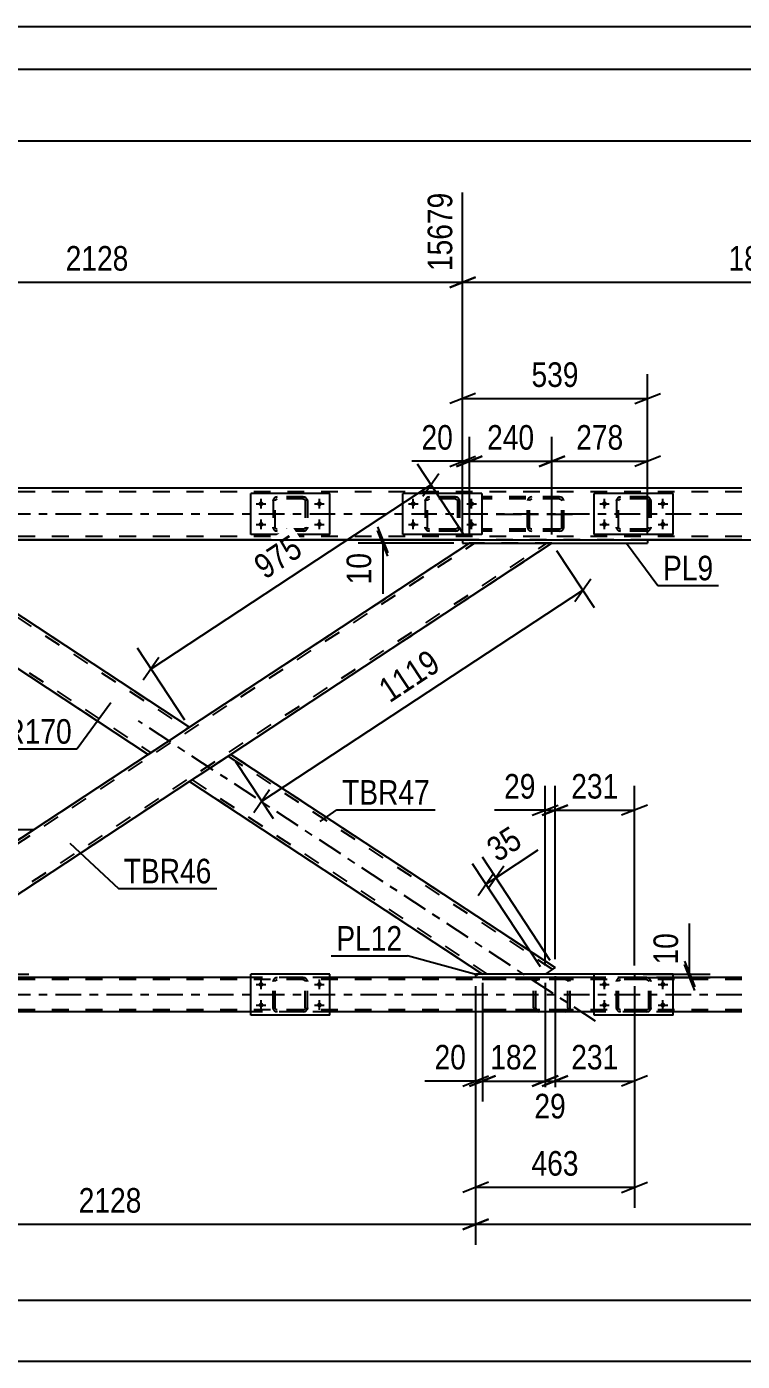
# Model space of a CAD drawing. Header units: millimetres. Extents: x -851 to 338, y -786 to 55.
# Drawn here: x -234.2 to -150.8, y -100.6 to 54.9 of the extents above; entities that cross this region are included whole.
import ezdxf

# ---------------------------------------------------------------- set-up
doc = ezdxf.new("R2010")
doc.units = ezdxf.units.MM
doc.linetypes.add('DXK_LINE_DOT2', pattern=[3.9198, 1.9599, -1.9599])
doc.linetypes.add('DXK_LINE_DOT3', pattern=[5.9187, 2.979, -0.9799, 0.9799, -0.9799])
doc.styles.add('Arial Narrow', font='ARIALN.TTF', dxfattribs={"height": 0.2})

# ---------------------------------------------------------------- blocks, each defined once
blk = doc.blocks.new('Unknown-232933133-1133')
at = {"color": 5, "linetype": 'Continuous'}
for p, q in [((338.08, 54.89), (-850.92, 54.89)), ((333.08, 49.89), (-845.92, 49.89))]:
    blk.add_line(p, q, dxfattribs=at)
blk = doc.blocks.new('Part-232933133-4787 - 4785')
at = {"color": 7, "linetype": 'DXK_LINE_DOT2'}
for p, q in [((-172.11, 0.11), (-181.12, 0.11)), ((-175.35, 0.11), (-175.54, 0.07)), ((-171.91, 0.07), (-172.11, 0.11)), ((-172.11, -0.13), (-181.12, -0.13)), ((-175.82, -0.19), (-175.86, -0.37)), ((-175.86, -3.41), (-175.86, -0.37)), ((-175.6, -0.37), (-175.58, -0.28)), ((-175.6, -3.41), (-175.6, -0.37)), ((-175.58, -0.28), (-175.53, -0.2)), ((-175.53, -0.2), (-175.44, -0.15)), ((-175.44, -0.15), (-175.35, -0.13)), ((-172.11, -0.13), (-172.01, -0.15)), ((-172.01, -0.15), (-171.93, -0.2)), ((-171.93, -0.2), (-171.87, -0.28)), ((-171.87, -0.28), (-171.85, -0.37)), ((-171.85, -3.41), (-171.85, -0.37)), ((-171.6, -0.37), (-171.64, -0.19)), ((-171.6, -3.41), (-171.6, -0.37)), ((-172.11, -3.65), (-181.12, -3.65)), ((-172.11, -3.89), (-181.12, -3.89)), ((-175.86, -3.41), (-175.82, -3.6)), ((-175.58, -3.51), (-175.6, -3.41)), ((-175.53, -3.58), (-175.58, -3.51)), ((-175.54, -3.86), (-175.35, -3.89)), ((-175.44, -3.64), (-175.53, -3.58)), ((-175.35, -3.65), (-175.44, -3.64)), ((-172.01, -3.64), (-172.11, -3.65)), ((-172.11, -3.89), (-171.91, -3.86)), ((-171.93, -3.58), (-172.01, -3.64)), ((-171.87, -3.51), (-171.93, -3.58)), ((-171.85, -3.41), (-171.87, -3.51)), ((-171.64, -3.6), (-171.6, -3.41))]:
    blk.add_line(p, q, dxfattribs=at)
at = {"color": 7, "linetype": 'DXK_LINE_DOT3'}
blk.add_line((-179.51, -1.89), (-170.31, -1.89), dxfattribs=at)
at = {"color": 7, "linetype": 'DXK_LINE_DOT2'}
for centre, start, end in [((-175.36, -0.4), 110.7583, 155.68), ((-172.09, -0.4), 24.32, 69.2417), ((-175.36, -3.39), 204.32, 249.2417), ((-172.09, -3.39), 290.7583, 335.68)]:
    blk.add_arc(centre, 0.496, start, end, dxfattribs=at)
blk = doc.blocks.new('Part-232933133-4807 - 4785')
at = {"color": 7, "linetype": 'DXK_LINE_DOT2'}
for p, q in [((-182.61, -5.29), (-258.92, -55.49)), ((-258.34, -55.49), (-182.03, -5.29)), ((-258.34, -55.49), (-182.03, -5.29)), ((-249.9, -55.49), (-173.58, -5.29)), ((-249.9, -55.49), (-173.58, -5.29)), ((-173, -5.29), (-249.32, -55.49)), ((-173, -5.29), (-182.61, -5.29)), ((-173, -5.29), (-173, -5.29)), ((-215.2, -26.73), (-220.01, -29.89)), ((-210.4, -29.89), (-215.2, -33.05)), ((-257.77, -54.73), (-258.92, -55.49)), ((-258.92, -55.49), (-258.92, -55.49)), ((-258.92, -55.49), (-249.32, -55.49))]:
    blk.add_line(p, q, dxfattribs=at)
at = {"color": 2, "linetype": 'Continuous'}
for p, q in [((-182.61, -5.29), (-215.2, -26.73)), ((-173, -5.29), (-210.4, -29.89)), ((-220.01, -29.89), (-257.77, -54.73)), ((-215.2, -33.05), (-249.32, -55.49))]:
    blk.add_line(p, q, dxfattribs=at)
blk = doc.blocks.new('Part-232933133-4791 - 4785')
at = {"color": 7, "linetype": 'DXK_LINE_DOT2'}
for p, q in [((-171.38, -55.89), (-181.12, -55.89)), ((-174.62, -55.89), (-174.81, -55.93)), ((-171.19, -55.93), (-171.38, -55.89)), ((-171.38, -56.13), (-181.12, -56.13)), ((-175.09, -56.2), (-175.13, -56.37)), ((-175.13, -59.41), (-175.13, -56.37)), ((-175.09, -56.19), (-175.09, -56.2)), ((-174.87, -56.37), (-174.85, -56.28)), ((-174.87, -59.41), (-174.87, -56.37)), ((-174.85, -56.28), (-174.8, -56.2)), ((-174.8, -56.2), (-174.71, -56.15)), ((-174.71, -56.15), (-174.62, -56.13)), ((-171.38, -56.13), (-171.28, -56.15)), ((-171.28, -56.15), (-171.2, -56.2)), ((-171.2, -56.2), (-171.15, -56.28)), ((-171.15, -56.28), (-171.13, -56.37)), ((-171.13, -59.41), (-171.13, -56.37)), ((-170.91, -56.2), (-170.91, -56.19)), ((-170.87, -56.37), (-170.91, -56.2)), ((-170.87, -59.41), (-170.87, -56.37)), ((-171.38, -59.65), (-181.12, -59.65)), ((-171.38, -59.89), (-181.12, -59.89)), ((-175.13, -59.41), (-175.11, -59.51)), ((-175.11, -59.51), (-175.09, -59.6)), ((-174.85, -59.51), (-174.87, -59.41)), ((-174.8, -59.58), (-174.85, -59.51)), ((-174.81, -59.86), (-174.62, -59.89)), ((-174.71, -59.64), (-174.8, -59.58)), ((-174.62, -59.65), (-174.71, -59.64)), ((-171.28, -59.64), (-171.38, -59.65)), ((-171.38, -59.89), (-171.19, -59.86)), ((-171.2, -59.58), (-171.28, -59.64)), ((-171.15, -59.51), (-171.2, -59.58)), ((-171.13, -59.41), (-171.15, -59.51)), ((-170.91, -59.6), (-170.89, -59.51)), ((-170.89, -59.51), (-170.87, -59.41))]:
    blk.add_line(p, q, dxfattribs=at)
for centre, start, end in [((-174.64, -56.39), 110.7583, 155.68), ((-171.36, -56.39), 24.32, 69.2417), ((-174.64, -59.39), 204.32, 249.2417), ((-171.36, -59.39), 290.7583, 335.68)]:
    blk.add_arc(centre, 0.496, start, end, dxfattribs=at)
blk = doc.blocks.new('Part-232933133-4822 - 4785')
at = {"color": 7, "linetype": 'DXK_LINE_DOT3'}
blk.add_line((-167.93, -60.99), (-221.16, -25.98), dxfattribs=at)
at = {"color": 2, "linetype": 'Continuous'}
for p, q in [((-210.98, -30.28), (-215.2, -33.05)), ((-210.4, -29.89), (-210.98, -30.28)), ((-210.4, -29.89), (-172.64, -54.73)), ((-210.4, -29.89), (-210.4, -29.89)), ((-215.2, -33.05), (-215.2, -33.05)), ((-215.2, -33.05), (-181.09, -55.49)), ((-172.64, -54.73), (-173.79, -55.49))]:
    blk.add_line(p, q, dxfattribs=at)
at = {"color": 7, "linetype": 'DXK_LINE_DOT2'}
for p, q in [((-210.69, -30.09), (-210.69, -30.09)), ((-210.69, -30.09), (-172.93, -54.93)), ((-210.69, -30.09), (-172.93, -54.93)), ((-210.4, -29.89), (-172.64, -54.73)), ((-215.2, -33.05), (-181.09, -55.49)), ((-215.2, -33.05), (-215.2, -33.05)), ((-214.91, -32.86), (-214.89, -32.85)), ((-214.91, -32.86), (-214.91, -32.86)), ((-214.91, -32.86), (-180.51, -55.49)), ((-214.91, -32.86), (-180.51, -55.49)), ((-214.62, -32.67), (-214.62, -32.67)), ((-214.62, -32.67), (-214.62, -32.67)), ((-173.79, -55.49), (-181.09, -55.49))]:
    blk.add_line(p, q, dxfattribs=at)
blk = doc.blocks.new('Part-232933133-4960 - 4785')
at = {"color": 7, "linetype": 'DXK_LINE_DOT2'}
for p, q in [((-150.88, 0.71), (-810.56, 0.71)), ((-150.88, -4.49), (-810.56, -4.49)), ((-161.86, -4.89), (-183.41, -4.89))]:
    blk.add_line(p, q, dxfattribs=at)
at = {"color": 2, "linetype": 'Continuous'}
for p, q in [((-150.88, 1.11), (-285.31, 1.11)), ((-183.41, -4.89), (-247, -4.89)), ((-150.88, -4.89), (-161.86, -4.89))]:
    blk.add_line(p, q, dxfattribs=at)
at = {"color": 7, "linetype": 'DXK_LINE_DOT3'}
blk.add_line((-150.88, -1.89), (-810.56, -1.89), dxfattribs=at)
blk = doc.blocks.new('Part-232933133-59245 - 4785')
at = {"color": 7, "linetype": 'DXK_LINE_DOT2'}
for p, q in [((-165.18, 0.07), (-165, 0.11)), ((-165, 0.11), (-165.18, 0.07)), ((-161.96, 0.11), (-165, 0.11)), ((-161.96, 0.11), (-161.78, 0.07)), ((-161.78, 0.07), (-161.96, 0.11)), ((-165.48, -0.37), (-165.44, -0.19)), ((-165.44, -0.19), (-165.48, -0.37)), ((-165.48, -0.37), (-165.48, -3.41)), ((-165.24, -0.37), (-165.22, -0.28)), ((-165.24, -3.41), (-165.24, -0.37)), ((-165.22, -0.28), (-165.17, -0.2)), ((-165.17, -0.2), (-165.09, -0.15)), ((-165.09, -0.15), (-165, -0.13)), ((-161.96, -0.13), (-165, -0.13)), ((-161.96, -0.13), (-161.87, -0.15)), ((-161.87, -0.15), (-161.79, -0.2)), ((-161.79, -0.2), (-161.74, -0.28)), ((-161.74, -0.28), (-161.72, -0.37)), ((-161.72, -0.37), (-161.72, -3.41)), ((-161.52, -0.19), (-161.48, -0.37)), ((-161.48, -0.37), (-161.52, -0.19)), ((-161.48, -0.37), (-161.48, -3.41)), ((-165.44, -3.6), (-165.48, -3.41)), ((-165.48, -3.41), (-165.44, -3.6)), ((-165.22, -3.51), (-165.24, -3.41)), ((-165.17, -3.58), (-165.22, -3.51)), ((-165, -3.89), (-165.18, -3.86)), ((-165.18, -3.86), (-165, -3.89)), ((-165.09, -3.64), (-165.17, -3.58)), ((-165, -3.65), (-165.09, -3.64)), ((-161.96, -3.65), (-165, -3.65)), ((-161.96, -3.89), (-165, -3.89)), ((-161.87, -3.64), (-161.96, -3.65)), ((-161.78, -3.86), (-161.96, -3.89)), ((-161.96, -3.89), (-161.78, -3.86)), ((-161.79, -3.58), (-161.87, -3.64)), ((-161.74, -3.51), (-161.79, -3.58)), ((-161.72, -3.41), (-161.74, -3.51)), ((-161.48, -3.41), (-161.52, -3.6)), ((-161.52, -3.6), (-161.48, -3.41))]:
    blk.add_line(p, q, dxfattribs=at)
at = {"color": 7, "linetype": 'DXK_LINE_DOT3'}
blk.add_line((-163.48, -1.89), (-163.48, -1.89), dxfattribs=at)
at = {"color": 7, "linetype": 'DXK_LINE_DOT2'}
for centre, start, end in [((-165, -0.37), 112.5, 157.5), ((-165, -0.37), 112.5, 157.5), ((-161.96, -0.37), 22.5, 67.5), ((-161.96, -0.37), 22.5, 67.5), ((-165, -3.41), 202.5, 247.5), ((-165, -3.41), 202.5, 247.5), ((-161.96, -3.41), 292.5, 337.5), ((-161.96, -3.41), 292.5, 337.5)]:
    blk.add_arc(centre, 0.48, start, end, dxfattribs=at)
blk = doc.blocks.new('Part-232933133-5017 - 4785')
at = {"color": 2, "linetype": 'Continuous'}
for p, q in [((-257.41, -5.29), (-220.01, -29.89)), ((-247.8, -5.29), (-215.2, -26.73)), ((-220.01, -29.89), (-215.79, -27.12)), ((-215.79, -27.12), (-215.2, -26.73)), ((-215.2, -26.73), (-215.2, -26.73)), ((-220.01, -29.89), (-220.01, -29.89))]:
    blk.add_line(p, q, dxfattribs=at)
at = {"color": 7, "linetype": 'DXK_LINE_DOT2'}
for p, q in [((-220.01, -29.89), (-257.41, -5.29)), ((-257.41, -5.29), (-257.41, -5.29)), ((-247.8, -5.29), (-257.41, -5.29)), ((-256.82, -5.29), (-219.72, -29.7)), ((-256.82, -5.29), (-219.72, -29.7)), ((-248.38, -5.29), (-215.49, -26.93)), ((-248.38, -5.29), (-215.49, -26.93)), ((-247.8, -5.29), (-215.2, -26.73)), ((-215.25, -26.76), (-215.79, -27.12)), ((-215.49, -26.93), (-215.49, -26.93)), ((-219.42, -29.51), (-219.42, -29.51)), ((-219.42, -29.51), (-219.42, -29.51)), ((-220.01, -29.89), (-220.01, -29.89)), ((-219.72, -29.7), (-219.69, -29.69)), ((-219.72, -29.7), (-219.72, -29.7))]:
    blk.add_line(p, q, dxfattribs=at)
blk = doc.blocks.new('Part-232933133-5029 - 4785')
at = {"color": 2, "linetype": 'Continuous'}
for p, q in [((-183.41, -4.89), (-183.41, -5.29)), ((-183.41, -4.89), (-161.86, -4.89)), ((-183.41, -5.29), (-161.86, -5.29)), ((-161.86, -4.89), (-161.86, -5.29))]:
    blk.add_line(p, q, dxfattribs=at)
blk = doc.blocks.new('Part-232933133-59247 - 4785')
at = {"color": 7, "linetype": 'DXK_LINE_DOT2'}
for p, q in [((-205.18, -55.93), (-205, -55.89)), ((-205, -55.89), (-205.18, -55.93)), ((-201.96, -55.89), (-205, -55.89)), ((-201.96, -55.89), (-201.78, -55.93)), ((-201.78, -55.93), (-201.96, -55.89)), ((-205.48, -56.37), (-205.44, -56.19)), ((-205.44, -56.19), (-205.48, -56.37)), ((-205.48, -59.41), (-205.48, -56.37)), ((-205.24, -56.37), (-205.22, -56.28)), ((-205.24, -59.41), (-205.24, -56.37)), ((-205.22, -56.28), (-205.17, -56.2)), ((-205.17, -56.2), (-205.09, -56.15)), ((-205.09, -56.15), (-205, -56.13)), ((-201.96, -56.13), (-205, -56.13)), ((-201.96, -56.13), (-201.87, -56.15)), ((-201.87, -56.15), (-201.79, -56.2)), ((-201.79, -56.2), (-201.74, -56.28)), ((-201.74, -56.28), (-201.72, -56.37)), ((-201.72, -59.41), (-201.72, -56.37)), ((-201.52, -56.19), (-201.48, -56.37)), ((-201.48, -56.37), (-201.52, -56.19)), ((-201.48, -59.41), (-201.48, -56.37)), ((-205.44, -59.6), (-205.48, -59.41)), ((-205.48, -59.41), (-205.44, -59.6)), ((-205.22, -59.51), (-205.24, -59.41)), ((-205.17, -59.58), (-205.22, -59.51)), ((-205, -59.89), (-205.18, -59.86)), ((-205.18, -59.86), (-205, -59.89)), ((-205.09, -59.64), (-205.17, -59.58)), ((-205, -59.65), (-205.09, -59.64)), ((-201.96, -59.65), (-205, -59.65)), ((-201.96, -59.89), (-205, -59.89)), ((-201.87, -59.64), (-201.96, -59.65)), ((-201.78, -59.86), (-201.96, -59.89)), ((-201.96, -59.89), (-201.78, -59.86)), ((-201.79, -59.58), (-201.87, -59.64)), ((-201.74, -59.51), (-201.79, -59.58)), ((-201.72, -59.41), (-201.74, -59.51)), ((-201.48, -59.41), (-201.52, -59.6)), ((-201.52, -59.6), (-201.48, -59.41))]:
    blk.add_line(p, q, dxfattribs=at)
at = {"color": 7, "linetype": 'DXK_LINE_DOT3'}
blk.add_line((-203.48, -57.89), (-203.48, -57.89), dxfattribs=at)
at = {"color": 7, "linetype": 'DXK_LINE_DOT2'}
for centre, start, end in [((-205, -56.37), 112.5, 157.5), ((-205, -56.37), 112.5, 157.5), ((-201.96, -56.37), 22.5, 67.5), ((-201.96, -56.37), 22.5, 67.5), ((-205, -59.41), 202.5, 247.5), ((-205, -59.41), 202.5, 247.5), ((-201.96, -59.41), 292.5, 337.5), ((-201.96, -59.41), 292.5, 337.5)]:
    blk.add_arc(centre, 0.48, start, end, dxfattribs=at)
blk = doc.blocks.new('Part-232933133-59243 - 4785')
at = {"color": 7, "linetype": 'DXK_LINE_DOT2'}
for p, q in [((-165.18, -55.93), (-165, -55.89)), ((-165, -55.89), (-165.18, -55.93)), ((-161.96, -55.89), (-165, -55.89)), ((-161.96, -55.89), (-161.78, -55.93)), ((-161.78, -55.93), (-161.96, -55.89)), ((-165.48, -56.37), (-165.44, -56.19)), ((-165.44, -56.19), (-165.48, -56.37)), ((-165.48, -59.41), (-165.48, -56.37)), ((-165.24, -56.37), (-165.22, -56.28)), ((-165.24, -59.41), (-165.24, -56.37)), ((-165.22, -56.28), (-165.17, -56.2)), ((-165.17, -56.2), (-165.09, -56.15)), ((-165.09, -56.15), (-165, -56.13)), ((-161.96, -56.13), (-165, -56.13)), ((-161.96, -56.13), (-161.87, -56.15)), ((-161.87, -56.15), (-161.79, -56.2)), ((-161.79, -56.2), (-161.74, -56.28)), ((-161.74, -56.28), (-161.72, -56.37)), ((-161.72, -59.41), (-161.72, -56.37)), ((-161.52, -56.19), (-161.48, -56.37)), ((-161.48, -56.37), (-161.52, -56.19)), ((-161.48, -59.41), (-161.48, -56.37)), ((-165.44, -59.6), (-165.48, -59.41)), ((-165.48, -59.41), (-165.44, -59.6)), ((-165.22, -59.51), (-165.24, -59.41)), ((-165.17, -59.58), (-165.22, -59.51)), ((-165, -59.89), (-165.18, -59.86)), ((-165.18, -59.86), (-165, -59.89)), ((-165.09, -59.64), (-165.17, -59.58)), ((-165, -59.65), (-165.09, -59.64)), ((-161.96, -59.65), (-165, -59.65)), ((-161.96, -59.89), (-165, -59.89)), ((-161.87, -59.64), (-161.96, -59.65)), ((-161.78, -59.86), (-161.96, -59.89)), ((-161.96, -59.89), (-161.78, -59.86)), ((-161.79, -59.58), (-161.87, -59.64)), ((-161.74, -59.51), (-161.79, -59.58)), ((-161.72, -59.41), (-161.74, -59.51)), ((-161.48, -59.41), (-161.52, -59.6)), ((-161.52, -59.6), (-161.48, -59.41))]:
    blk.add_line(p, q, dxfattribs=at)
at = {"color": 7, "linetype": 'DXK_LINE_DOT3'}
blk.add_line((-163.48, -57.89), (-163.48, -57.89), dxfattribs=at)
at = {"color": 7, "linetype": 'DXK_LINE_DOT2'}
for centre, start, end in [((-165, -56.37), 112.5, 157.5), ((-165, -56.37), 112.5, 157.5), ((-161.96, -56.37), 22.5, 67.5), ((-161.96, -56.37), 22.5, 67.5), ((-165, -59.41), 202.5, 247.5), ((-165, -59.41), 202.5, 247.5), ((-161.96, -59.41), 292.5, 337.5), ((-161.96, -59.41), 292.5, 337.5)]:
    blk.add_arc(centre, 0.48, start, end, dxfattribs=at)
blk = doc.blocks.new('Part-232933133-5124 - 4785')
at = {"color": 2, "linetype": 'Continuous'}
for p, q in [((-181.89, -55.49), (-181.89, -55.89)), ((-168.08, -55.49), (-181.89, -55.49)), ((-168.08, -55.89), (-181.89, -55.89))]:
    blk.add_line(p, q, dxfattribs=at)
at = {"color": 7, "linetype": 'DXK_LINE_DOT2'}
for p, q in [((-163.38, -55.49), (-173.34, -55.49)), ((-163.38, -55.89), (-168.08, -55.89)), ((-163.38, -55.49), (-163.38, -55.89))]:
    blk.add_line(p, q, dxfattribs=at)
blk = doc.blocks.new('Part-232933133-5177 - 4785')
at = {"color": 2, "linetype": 'Continuous'}
for p, q in [((-208.08, -55.89), (-238.88, -55.89)), ((-181.89, -55.89), (-198.88, -55.89)), ((-150.88, -55.89), (-158.88, -55.89)), ((-208.08, -59.89), (-238.88, -59.89)), ((-168.08, -59.89), (-198.88, -59.89)), ((-150.88, -59.89), (-158.88, -59.89))]:
    blk.add_line(p, q, dxfattribs=at)
at = {"color": 7, "linetype": 'DXK_LINE_DOT2'}
for p, q in [((-198.88, -55.89), (-208.08, -55.89)), ((-158.88, -55.89), (-181.89, -55.89)), ((-150.88, -56.13), (-823.02, -56.13)), ((-150.88, -59.65), (-823.02, -59.65)), ((-198.88, -59.89), (-208.08, -59.89)), ((-158.88, -59.89), (-168.08, -59.89))]:
    blk.add_line(p, q, dxfattribs=at)
at = {"color": 7, "linetype": 'DXK_LINE_DOT3'}
blk.add_line((-150.88, -57.89), (-823.02, -57.89), dxfattribs=at)
blk = doc.blocks.new('Part-232933133-59244 - 4785')
at = {"color": 2, "linetype": 'Continuous'}
for p, q in [((-158.88, -55.49), (-168.08, -55.49)), ((-168.08, -60.29), (-168.08, -55.49)), ((-158.88, -60.29), (-158.88, -55.49)), ((-158.88, -60.29), (-168.08, -60.29))]:
    blk.add_line(p, q, dxfattribs=at)
blk = doc.blocks.new('Part-232933133-59246 - 4785')
at = {"color": 2, "linetype": 'Continuous'}
for p, q in [((-158.88, 0.51), (-168.08, 0.51)), ((-168.08, -4.29), (-168.08, 0.51)), ((-158.88, -4.29), (-158.88, 0.51)), ((-158.88, -4.29), (-168.08, -4.29))]:
    blk.add_line(p, q, dxfattribs=at)
blk = doc.blocks.new('Part-232933133-59248 - 4785')
at = {"color": 2, "linetype": 'Continuous'}
for p, q in [((-198.88, -55.49), (-208.08, -55.49)), ((-208.08, -60.29), (-208.08, -55.49)), ((-198.88, -60.29), (-198.88, -55.49)), ((-198.88, -60.29), (-208.08, -60.29))]:
    blk.add_line(p, q, dxfattribs=at)
blk = doc.blocks.new('Part-232933133-59249 - 4785')
at = {"color": 7, "linetype": 'DXK_LINE_DOT2'}
for p, q in [((-205.18, 0.07), (-205, 0.11)), ((-205, 0.11), (-205.18, 0.07)), ((-201.96, 0.11), (-205, 0.11)), ((-201.96, 0.11), (-201.78, 0.07)), ((-201.78, 0.07), (-201.96, 0.11)), ((-205.48, -0.37), (-205.44, -0.19)), ((-205.44, -0.19), (-205.48, -0.37)), ((-205.48, -0.37), (-205.48, -3.41)), ((-205.24, -0.37), (-205.22, -0.28)), ((-205.24, -3.41), (-205.24, -0.37)), ((-205.22, -0.28), (-205.17, -0.2)), ((-205.17, -0.2), (-205.09, -0.15)), ((-205.09, -0.15), (-205, -0.13)), ((-201.96, -0.13), (-205, -0.13)), ((-201.96, -0.13), (-201.87, -0.15)), ((-201.87, -0.15), (-201.79, -0.2)), ((-201.79, -0.2), (-201.74, -0.28)), ((-201.74, -0.28), (-201.72, -0.37)), ((-201.72, -0.37), (-201.72, -3.41)), ((-201.52, -0.19), (-201.48, -0.37)), ((-201.48, -0.37), (-201.52, -0.19)), ((-201.48, -0.37), (-201.48, -3.41)), ((-205.44, -3.6), (-205.48, -3.41)), ((-205.48, -3.41), (-205.44, -3.6)), ((-205.22, -3.51), (-205.24, -3.41)), ((-205.17, -3.58), (-205.22, -3.51)), ((-205, -3.89), (-205.18, -3.86)), ((-205.18, -3.86), (-205, -3.89)), ((-205.09, -3.64), (-205.17, -3.58)), ((-205, -3.65), (-205.09, -3.64)), ((-201.96, -3.65), (-205, -3.65)), ((-201.96, -3.89), (-205, -3.89)), ((-201.87, -3.64), (-201.96, -3.65)), ((-201.78, -3.86), (-201.96, -3.89)), ((-201.96, -3.89), (-201.78, -3.86)), ((-201.79, -3.58), (-201.87, -3.64)), ((-201.74, -3.51), (-201.79, -3.58)), ((-201.72, -3.41), (-201.74, -3.51)), ((-201.48, -3.41), (-201.52, -3.6)), ((-201.52, -3.6), (-201.48, -3.41))]:
    blk.add_line(p, q, dxfattribs=at)
at = {"color": 7, "linetype": 'DXK_LINE_DOT3'}
blk.add_line((-203.48, -1.89), (-203.48, -1.89), dxfattribs=at)
at = {"color": 7, "linetype": 'DXK_LINE_DOT2'}
for centre, start, end in [((-205, -0.37), 112.5, 157.5), ((-205, -0.37), 112.5, 157.5), ((-201.96, -0.37), 22.5, 67.5), ((-201.96, -0.37), 22.5, 67.5), ((-205, -3.41), 202.5, 247.5), ((-205, -3.41), 202.5, 247.5), ((-201.96, -3.41), 292.5, 337.5), ((-201.96, -3.41), 292.5, 337.5)]:
    blk.add_arc(centre, 0.48, start, end, dxfattribs=at)
blk = doc.blocks.new('Part-232933133-59250 - 4785')
at = {"color": 2, "linetype": 'Continuous'}
for p, q in [((-198.88, 0.51), (-208.08, 0.51)), ((-208.08, -4.29), (-208.08, 0.51)), ((-198.88, -4.29), (-198.88, 0.51)), ((-198.88, -4.29), (-208.08, -4.29))]:
    blk.add_line(p, q, dxfattribs=at)
blk = doc.blocks.new('Part-232933133-59307 - 4785')
at = {"color": 7, "linetype": 'DXK_LINE_DOT2'}
for p, q in [((-187.46, 0.07), (-187.27, 0.11)), ((-187.27, 0.11), (-187.46, 0.07)), ((-184.23, 0.11), (-187.27, 0.11)), ((-184.23, 0.11), (-184.05, 0.07)), ((-184.05, 0.07), (-184.23, 0.11)), ((-187.75, -0.37), (-187.72, -0.19)), ((-187.72, -0.19), (-187.75, -0.37)), ((-187.75, -0.37), (-187.75, -3.41)), ((-187.51, -0.37), (-187.49, -0.28)), ((-187.51, -3.41), (-187.51, -0.37)), ((-187.49, -0.28), (-187.44, -0.2)), ((-187.44, -0.2), (-187.36, -0.15)), ((-187.36, -0.15), (-187.27, -0.13)), ((-184.23, -0.13), (-187.27, -0.13)), ((-184.23, -0.13), (-184.14, -0.15)), ((-184.14, -0.15), (-184.06, -0.2)), ((-184.06, -0.2), (-184.01, -0.28)), ((-184.01, -0.28), (-183.99, -0.37)), ((-183.99, -0.37), (-183.99, -3.41)), ((-183.79, -0.19), (-183.75, -0.37)), ((-183.75, -0.37), (-183.79, -0.19)), ((-183.75, -0.37), (-183.75, -3.41)), ((-187.72, -3.6), (-187.75, -3.41)), ((-187.75, -3.41), (-187.72, -3.6)), ((-187.49, -3.51), (-187.51, -3.41)), ((-187.44, -3.58), (-187.49, -3.51)), ((-187.27, -3.89), (-187.46, -3.86)), ((-187.46, -3.86), (-187.27, -3.89)), ((-187.36, -3.64), (-187.44, -3.58)), ((-187.27, -3.65), (-187.36, -3.64)), ((-184.23, -3.65), (-187.27, -3.65)), ((-184.23, -3.89), (-187.27, -3.89)), ((-184.14, -3.64), (-184.23, -3.65)), ((-184.05, -3.86), (-184.23, -3.89)), ((-184.23, -3.89), (-184.05, -3.86)), ((-184.06, -3.58), (-184.14, -3.64)), ((-184.01, -3.51), (-184.06, -3.58)), ((-183.99, -3.41), (-184.01, -3.51)), ((-183.75, -3.41), (-183.79, -3.6)), ((-183.79, -3.6), (-183.75, -3.41))]:
    blk.add_line(p, q, dxfattribs=at)
at = {"color": 7, "linetype": 'DXK_LINE_DOT3'}
blk.add_line((-185.75, -1.89), (-185.75, -1.89), dxfattribs=at)
at = {"color": 7, "linetype": 'DXK_LINE_DOT2'}
for centre, start, end in [((-187.27, -0.37), 112.5, 157.5), ((-187.27, -0.37), 112.5, 157.5), ((-184.23, -0.37), 22.5, 67.5), ((-184.23, -0.37), 22.5, 67.5), ((-187.27, -3.41), 202.5, 247.5), ((-187.27, -3.41), 202.5, 247.5), ((-184.23, -3.41), 292.5, 337.5), ((-184.23, -3.41), 292.5, 337.5)]:
    blk.add_arc(centre, 0.48, start, end, dxfattribs=at)
blk = doc.blocks.new('Part-232933133-59308 - 4785')
at = {"color": 2, "linetype": 'Continuous'}
for p, q in [((-181.15, 0.51), (-190.35, 0.51)), ((-190.35, -4.29), (-190.35, 0.51)), ((-181.15, 0.51), (-181.15, -4.29)), ((-181.15, -4.29), (-190.35, -4.29))]:
    blk.add_line(p, q, dxfattribs=at)
blk = doc.blocks.new('Bolt-232933133-59339 - 4785')
at = {"linetype": 'Continuous'}
for points in [[(-166.88, -56.41, -1), (-166.88, -56.97, -1)], [(-160.08, -56.41, -1), (-160.08, -56.97, -1)], [(-166.88, -58.81, -1), (-166.88, -59.37, -1)], [(-160.08, -58.81, -1), (-160.08, -59.37, -1)]]:
    blk.add_hatch(color=1, dxfattribs=at).paths.add_polyline_path(points)
at = {"color": 1, "linetype": 'Continuous'}
for p, q in [((-167.44, -56.69), (-166.32, -56.69)), ((-166.88, -57.25), (-166.88, -56.13)), ((-160.64, -56.69), (-159.52, -56.69)), ((-160.08, -57.25), (-160.08, -56.13)), ((-166.88, -59.65), (-166.88, -58.53)), ((-160.08, -59.65), (-160.08, -58.53)), ((-167.44, -59.09), (-166.32, -59.09)), ((-160.64, -59.09), (-159.52, -59.09))]:
    blk.add_line(p, q, dxfattribs=at)
blk = doc.blocks.new('Bolt-232933133-59340 - 4785')
at = {"linetype": 'Continuous'}
for points in [[(-166.88, -0.41, -1), (-166.88, -0.97, -1)], [(-160.08, -0.41, -1), (-160.08, -0.97, -1)], [(-166.88, -2.81, -1), (-166.88, -3.37, -1)], [(-160.08, -2.81, -1), (-160.08, -3.37, -1)]]:
    blk.add_hatch(color=1, dxfattribs=at).paths.add_polyline_path(points)
at = {"color": 1, "linetype": 'Continuous'}
for p, q in [((-167.44, -0.69), (-166.32, -0.69)), ((-166.88, -1.25), (-166.88, -0.13)), ((-160.64, -0.69), (-159.52, -0.69)), ((-160.08, -1.25), (-160.08, -0.13)), ((-167.44, -3.09), (-166.32, -3.09)), ((-166.88, -3.65), (-166.88, -2.53)), ((-160.64, -3.09), (-159.52, -3.09)), ((-160.08, -3.65), (-160.08, -2.53))]:
    blk.add_line(p, q, dxfattribs=at)
blk = doc.blocks.new('Bolt-232933133-59341 - 4785')
at = {"linetype": 'Continuous'}
for points in [[(-206.88, -56.41, -1), (-206.88, -56.97, -1)], [(-200.08, -56.41, -1), (-200.08, -56.97, -1)], [(-206.88, -58.81, -1), (-206.88, -59.37, -1)], [(-200.08, -58.81, -1), (-200.08, -59.37, -1)]]:
    blk.add_hatch(color=1, dxfattribs=at).paths.add_polyline_path(points)
at = {"color": 1, "linetype": 'Continuous'}
for p, q in [((-207.44, -56.69), (-206.32, -56.69)), ((-206.88, -57.25), (-206.88, -56.13)), ((-200.64, -56.69), (-199.52, -56.69)), ((-200.08, -57.25), (-200.08, -56.13)), ((-206.88, -59.65), (-206.88, -58.53)), ((-200.08, -59.65), (-200.08, -58.53)), ((-207.44, -59.09), (-206.32, -59.09)), ((-200.64, -59.09), (-199.52, -59.09))]:
    blk.add_line(p, q, dxfattribs=at)
blk = doc.blocks.new('Bolt-232933133-59342 - 4785')
at = {"linetype": 'Continuous'}
for points in [[(-206.88, -0.41, -1), (-206.88, -0.97, -1)], [(-200.08, -0.41, -1), (-200.08, -0.97, -1)], [(-206.88, -2.81, -1), (-206.88, -3.37, -1)], [(-200.08, -2.81, -1), (-200.08, -3.37, -1)]]:
    blk.add_hatch(color=1, dxfattribs=at).paths.add_polyline_path(points)
at = {"color": 1, "linetype": 'Continuous'}
for p, q in [((-207.44, -0.69), (-206.32, -0.69)), ((-206.88, -1.25), (-206.88, -0.13)), ((-200.64, -0.69), (-199.52, -0.69)), ((-200.08, -1.25), (-200.08, -0.13)), ((-207.44, -3.09), (-206.32, -3.09)), ((-206.88, -3.65), (-206.88, -2.53)), ((-200.64, -3.09), (-199.52, -3.09)), ((-200.08, -3.65), (-200.08, -2.53))]:
    blk.add_line(p, q, dxfattribs=at)
blk = doc.blocks.new('Bolt-232933133-59368 - 4785')
at = {"linetype": 'Continuous'}
for points in [[(-189.15, -0.41, -1), (-189.15, -0.97, -1)], [(-182.35, -0.41, -1), (-182.35, -0.97, -1)], [(-189.15, -2.81, -1), (-189.15, -3.37, -1)], [(-182.35, -2.81, -1), (-182.35, -3.37, -1)]]:
    blk.add_hatch(color=1, dxfattribs=at).paths.add_polyline_path(points)
at = {"color": 1, "linetype": 'Continuous'}
for p, q in [((-189.71, -0.69), (-188.59, -0.69)), ((-189.15, -1.25), (-189.15, -0.13)), ((-182.91, -0.69), (-181.79, -0.69)), ((-182.35, -1.25), (-182.35, -0.13)), ((-189.71, -3.09), (-188.59, -3.09)), ((-189.15, -3.65), (-189.15, -2.53)), ((-182.91, -3.09), (-181.79, -3.09)), ((-182.35, -3.65), (-182.35, -2.53))]:
    blk.add_line(p, q, dxfattribs=at)
blk = doc.blocks.new('StraightDimension-232933133-51834 - 4785')
at = {"color": 7, "linetype": 'Continuous'}
for p, q in [((-183.41, -3.89), (-183.41, 35.56)), ((-114.16, 2.11), (-114.16, 35.56)), ((-181.91, 25.72), (-184.91, 24.52)), ((-183.41, 25.12), (-114.16, 25.12)), ((-115.66, 24.52), (-112.66, 25.72))]:
    blk.add_line(p, q, dxfattribs=at)
at = {"color": 0, "linetype": 'Continuous'}
blk.add_wipeout([(-114.76, 36.16), (-118.96, 36.16), (-118.96, 25.82), (-114.76, 25.82)], dxfattribs=at)
at = {"color": 0}
blk.add_wipeout([(-144.53, 25.87), (-144.53, 30.07), (-153.04, 30.07), (-153.04, 25.87)], dxfattribs=at)
at = {"color": 3, "linetype": 'Continuous', "style": 'Arial Narrow'}
blk.add_text('17498', height=2.863, rotation=90.0002, dxfattribs=at).set_placement((-115.36, 26.42))
at = {"color": 3, "style": 'Arial Narrow'}
blk.add_text('1819', height=2.863, dxfattribs=at).set_placement((-152.44, 26.47))
blk = doc.blocks.new('StraightDimension-232933133-6862 - 4785')
at = {"color": 7, "linetype": 'Continuous'}
for p, q in [((-181.89, -56.89), (-181.89, -82.72)), ((-163.38, -56.89), (-163.38, -82.72)), ((-180.39, -79.72), (-183.39, -80.92)), ((-181.89, -80.32), (-163.38, -80.32)), ((-164.88, -80.92), (-161.88, -79.72))]:
    blk.add_line(p, q, dxfattribs=at)
at = {"color": 0}
blk.add_wipeout([(-169.29, -79.57), (-169.29, -75.37), (-175.98, -75.37), (-175.98, -79.57)], dxfattribs=at)
at = {"color": 3, "style": 'Arial Narrow'}
blk.add_text('463', height=2.863, dxfattribs=at).set_placement((-175.38, -78.97))
blk = doc.blocks.new('StraightDimension-232933133-25134 - 4785')
at = {"color": 7, "linetype": 'Continuous'}
for p, q in [((-172.45, -6.13), (-168.08, -12.77)), ((-206.8, -35.36), (-169.4, -10.76)), ((-170.33, -12.09), (-168.48, -9.44)), ((-209.85, -30.73), (-205.48, -37.37)), ((-205.88, -34.04), (-207.72, -36.69))]:
    blk.add_line(p, q, dxfattribs=at)
at = {"color": 0}
blk.add_wipeout([(-184.96, -20.1), (-187.27, -16.59), (-194.38, -21.27), (-192.07, -24.78)], dxfattribs=at)
at = {"color": 3, "style": 'Arial Narrow'}
blk.add_text('1119', height=2.863, rotation=33.3347, dxfattribs=at).set_placement((-191.9, -23.95))
blk = doc.blocks.new('StraightDimension-232933133-52159 - 4785')
at = {"color": 7, "linetype": 'Continuous'}
blk.add_line((-823.02, -93.47), (-107.45, -93.47), dxfattribs=at)
blk = doc.blocks.new('StraightDimension-232933133-58298 - 4785')
at = {"color": 7, "linetype": 'Continuous'}
for p, q in [((-173.19, -53.9), (-181.09, -41.88)), ((-174.34, -54.66), (-182.25, -42.64)), ((-178.6, -42.93), (-180.45, -45.58)), ((-181.6, -46.34), (-179.76, -43.69)), ((-180.68, -45.02), (-179.53, -44.26))]:
    blk.add_line(p, q, dxfattribs=at)
at = {"color": 0}
blk.add_wipeout([(-175.44, -40.68), (-177.75, -37.17), (-181.81, -39.84), (-179.5, -43.34)], dxfattribs=at)
at = {"color": 7, "linetype": 'Continuous'}
blk.add_line((-179.53, -44.26), (-174.59, -41.01), dxfattribs=at)
blk.add_line((-179.53, -44.26), (-174.59, -41.01), dxfattribs=at)
at = {"color": 3, "style": 'Arial Narrow'}
blk.add_text('35', height=2.863, rotation=33.3347, dxfattribs=at).set_placement((-179.33, -42.51))
blk = doc.blocks.new('StraightDimension-232933133-70582 - 4785')
at = {"color": 7, "linetype": 'Continuous'}
blk.add_line((-811.36, 41.58), (-113.36, 41.58), dxfattribs=at)
blk = doc.blocks.new('StraightDimension-232933133-51835 - 4785')
at = {"color": 7, "linetype": 'Continuous'}
for p, q in [((-268.54, -3.89), (-268.54, 35.56)), ((-183.41, -3.89), (-183.41, 35.56)), ((-267.04, 25.72), (-270.04, 24.52)), ((-268.54, 25.12), (-183.41, 25.12)), ((-184.91, 24.52), (-181.91, 25.72))]:
    blk.add_line(p, q, dxfattribs=at)
at = {"color": 0, "linetype": 'Continuous'}
blk.add_wipeout([(-184.01, 36.16), (-188.21, 36.16), (-188.21, 25.82), (-184.01, 25.82)], dxfattribs=at)
at = {"color": 0}
blk.add_wipeout([(-221.72, 25.87), (-221.72, 30.07), (-230.23, 30.07), (-230.23, 25.87)], dxfattribs=at)
at = {"color": 3, "linetype": 'Continuous', "style": 'Arial Narrow'}
blk.add_text('15679', height=2.863, rotation=90.0002, dxfattribs=at).set_placement((-184.61, 26.42))
at = {"color": 3, "style": 'Arial Narrow'}
blk.add_text('2128', height=2.863, dxfattribs=at).set_placement((-229.63, 26.47))
blk = doc.blocks.new('StraightDimension-232933133-6464 - 4785')
at = {"color": 7, "linetype": 'Continuous'}
for p, q in [((-183.41, -4.29), (-183.41, 14.42)), ((-161.86, -4.29), (-161.86, 14.42)), ((-181.91, 12.17), (-184.91, 10.97)), ((-183.41, 11.57), (-161.86, 11.57)), ((-163.36, 10.97), (-160.36, 12.17))]:
    blk.add_line(p, q, dxfattribs=at)
at = {"color": 0}
blk.add_wipeout([(-169.29, 12.32), (-169.29, 16.52), (-175.98, 16.52), (-175.98, 12.32)], dxfattribs=at)
at = {"color": 3, "style": 'Arial Narrow'}
blk.add_text('539', height=2.863, dxfattribs=at).set_placement((-175.38, 12.92))
blk = doc.blocks.new('StraightDimension-232933133-58331 - 4785')
at = {"color": 7, "linetype": 'Continuous'}
for p, q in [((-173.79, -54.49), (-173.79, -33.54)), ((-172.64, -53.73), (-172.64, -33.54)), ((-175.29, -36.99), (-172.29, -35.79)), ((-171.14, -35.79), (-174.14, -36.99)), ((-173.79, -36.39), (-172.64, -36.39))]:
    blk.add_line(p, q, dxfattribs=at)
at = {"color": 0}
blk.add_wipeout([(-174.32, -35.64), (-174.32, -31.44), (-179.17, -31.44), (-179.17, -35.64)], dxfattribs=at)
at = {"color": 7, "linetype": 'Continuous'}
blk.add_line((-173.79, -36.39), (-179.7, -36.39), dxfattribs=at)
blk.add_line((-173.79, -36.39), (-179.7, -36.39), dxfattribs=at)
at = {"color": 3, "style": 'Arial Narrow'}
blk.add_text('29', height=2.863, dxfattribs=at).set_placement((-178.57, -35.04))
blk = doc.blocks.new('StraightDimension-232933133-5732 - 4785')
at = {"color": 7, "linetype": 'Continuous'}
for p, q in [((-236.91, -53.99), (-235.71, -56.99)), ((-235.71, -57.39), (-236.91, -54.39)), ((-247.52, -55.49), (-233.91, -55.49)), ((-247.52, -55.89), (-233.91, -55.89)), ((-236.31, -55.89), (-236.31, -55.49))]:
    blk.add_line(p, q, dxfattribs=at)
at = {"color": 0}
blk.add_wipeout([(-237.06, -50.11), (-241.26, -50.11), (-241.26, -54.97), (-237.06, -54.97)], dxfattribs=at)
at = {"color": 7, "linetype": 'Continuous'}
blk.add_line((-236.31, -55.49), (-236.31, -49.59), dxfattribs=at)
blk.add_line((-236.31, -55.49), (-236.31, -49.59), dxfattribs=at)
at = {"color": 3, "style": 'Arial Narrow'}
blk.add_text('10', height=2.863, rotation=90.0002, dxfattribs=at).set_placement((-237.66, -54.37))
blk = doc.blocks.new('StraightDimension-232933133-5743 - 4785')
at = {"color": 7, "linetype": 'Continuous'}
for p, q in [((-157.56, -53.99), (-156.36, -56.99)), ((-156.36, -57.39), (-157.56, -54.39)), ((-162.38, -55.49), (-154.56, -55.49)), ((-162.38, -55.89), (-154.56, -55.89)), ((-156.96, -55.89), (-156.96, -55.49))]:
    blk.add_line(p, q, dxfattribs=at)
at = {"color": 0}
blk.add_wipeout([(-157.71, -50.11), (-161.91, -50.11), (-161.91, -54.97), (-157.71, -54.97)], dxfattribs=at)
at = {"color": 7, "linetype": 'Continuous'}
blk.add_line((-156.96, -55.49), (-156.96, -49.59), dxfattribs=at)
blk.add_line((-156.96, -55.49), (-156.96, -49.59), dxfattribs=at)
at = {"color": 3, "style": 'Arial Narrow'}
blk.add_text('10', height=2.863, rotation=90.0002, dxfattribs=at).set_placement((-158.31, -54.37))
blk = doc.blocks.new('StraightDimension-232933133-6834 - 4785')
at = {"color": 7, "linetype": 'Continuous'}
for p, q in [((-172.64, -55.73), (-172.64, -70.35)), ((-163.38, -56.89), (-163.38, -70.35)), ((-174.14, -68.55), (-171.14, -67.35)), ((-172.64, -67.95), (-163.38, -67.95)), ((-161.88, -67.35), (-164.88, -68.55))]:
    blk.add_line(p, q, dxfattribs=at)
at = {"color": 0}
blk.add_wipeout([(-164.67, -67.2), (-164.67, -63), (-171.35, -63), (-171.35, -67.2)], dxfattribs=at)
at = {"color": 3, "style": 'Arial Narrow'}
blk.add_text('231', height=2.863, dxfattribs=at).set_placement((-170.75, -66.6))
blk = doc.blocks.new('StraightDimension-232933133-5798 - 4785')
at = {"color": 7, "linetype": 'Continuous'}
for p, q in [((-183.16, -4.46), (-188.66, 3.91)), ((-188.02, 0.2), (-186.17, 2.85)), ((-219.69, -19.91), (-187.1, 1.53)), ((-215.75, -25.9), (-221.26, -17.53)), ((-218.77, -18.59), (-220.61, -21.24))]:
    blk.add_line(p, q, dxfattribs=at)
at = {"color": 0}
blk.add_wipeout([(-201.01, -6.73), (-203.32, -3.22), (-208.91, -6.89), (-206.6, -10.4)], dxfattribs=at)
at = {"color": 3, "style": 'Arial Narrow'}
blk.add_text('975', height=2.863, rotation=33.3347, dxfattribs=at).set_placement((-206.43, -9.57))
blk = doc.blocks.new('StraightDimension-232933133-6199 - 4785')
at = {"color": 7, "linetype": 'Continuous'}
blk.add_line((-515.1, -4.89), (-137.97, -4.89), dxfattribs=at)
blk = doc.blocks.new('StraightDimension-232933133-58330 - 4785')
at = {"color": 7, "linetype": 'Continuous'}
for p, q in [((-172.64, -53.73), (-172.64, -33.54)), ((-163.38, -54.49), (-163.38, -33.54)), ((-174.14, -36.99), (-171.14, -35.79)), ((-172.64, -36.39), (-163.38, -36.39)), ((-161.88, -35.79), (-164.88, -36.99))]:
    blk.add_line(p, q, dxfattribs=at)
at = {"color": 0}
blk.add_wipeout([(-164.67, -35.64), (-164.67, -31.44), (-171.35, -31.44), (-171.35, -35.64)], dxfattribs=at)
at = {"color": 3, "style": 'Arial Narrow'}
blk.add_text('231', height=2.863, dxfattribs=at).set_placement((-170.75, -35.04))
blk = doc.blocks.new('StraightDimension-232933133-6475 - 4785')
at = {"color": 7, "linetype": 'Continuous'}
for p, q in [((-183.41, -4.29), (-183.41, 7.11)), ((-182.61, -4.29), (-182.61, 7.11)), ((-184.91, 3.66), (-181.91, 4.86)), ((-181.11, 4.86), (-184.11, 3.66)), ((-183.41, 4.26), (-182.61, 4.26))]:
    blk.add_line(p, q, dxfattribs=at)
at = {"color": 0}
blk.add_wipeout([(-183.93, 5.01), (-183.93, 9.21), (-188.79, 9.21), (-188.79, 5.01)], dxfattribs=at)
at = {"color": 7, "linetype": 'Continuous'}
blk.add_line((-183.41, 4.26), (-189.31, 4.26), dxfattribs=at)
blk.add_line((-183.41, 4.26), (-189.31, 4.26), dxfattribs=at)
at = {"color": 3, "style": 'Arial Narrow'}
blk.add_text('20', height=2.863, dxfattribs=at).set_placement((-188.19, 5.61))
blk = doc.blocks.new('StraightDimension-232933133-6483 - 4785')
at = {"color": 7, "linetype": 'Continuous'}
for p, q in [((-182.61, -4.29), (-182.61, 7.11)), ((-173, -4.29), (-173, 7.11)), ((-184.11, 3.66), (-181.11, 4.86)), ((-171.5, 4.86), (-174.5, 3.66)), ((-182.61, 4.26), (-173, 4.26))]:
    blk.add_line(p, q, dxfattribs=at)
at = {"color": 0}
blk.add_wipeout([(-174.46, 5.01), (-174.46, 9.21), (-181.15, 9.21), (-181.15, 5.01)], dxfattribs=at)
at = {"color": 3, "style": 'Arial Narrow'}
blk.add_text('240', height=2.863, dxfattribs=at).set_placement((-180.55, 5.61))
blk = doc.blocks.new('StraightDimension-232933133-6491 - 4785')
at = {"color": 7, "linetype": 'Continuous'}
for p, q in [((-173, -4.29), (-173, 7.11)), ((-161.86, -4.29), (-161.86, 7.11)), ((-174.5, 3.66), (-171.5, 4.86)), ((-160.36, 4.86), (-163.36, 3.66)), ((-173, 4.26), (-161.86, 4.26))]:
    blk.add_line(p, q, dxfattribs=at)
at = {"color": 0}
blk.add_wipeout([(-164.09, 5.01), (-164.09, 9.21), (-170.77, 9.21), (-170.77, 5.01)], dxfattribs=at)
at = {"color": 3, "style": 'Arial Narrow'}
blk.add_text('278', height=2.863, dxfattribs=at).set_placement((-170.17, 5.61))
blk = doc.blocks.new('StraightDimension-232933133-6810 - 4785')
at = {"color": 7, "linetype": 'Continuous'}
for p, q in [((-181.09, -56.49), (-181.09, -70.35)), ((-173.79, -56.49), (-173.79, -70.35)), ((-182.59, -68.55), (-179.59, -67.35)), ((-181.09, -67.95), (-173.79, -67.95)), ((-172.29, -67.35), (-175.29, -68.55))]:
    blk.add_line(p, q, dxfattribs=at)
at = {"color": 0}
blk.add_wipeout([(-174.1, -67.2), (-174.1, -63), (-180.78, -63), (-180.78, -67.2)], dxfattribs=at)
at = {"color": 3, "style": 'Arial Narrow'}
blk.add_text('182', height=2.863, dxfattribs=at).set_placement((-180.18, -66.6))
blk = doc.blocks.new('StraightDimension-232933133-6826 - 4785')
at = {"color": 7, "linetype": 'Continuous'}
for p, q in [((-181.89, -56.89), (-181.89, -70.35)), ((-181.09, -56.49), (-181.09, -70.35)), ((-183.39, -68.55), (-180.39, -67.35)), ((-179.59, -67.35), (-182.59, -68.55)), ((-181.89, -67.95), (-181.09, -67.95))]:
    blk.add_line(p, q, dxfattribs=at)
at = {"color": 0}
blk.add_wipeout([(-182.41, -67.2), (-182.41, -63), (-187.27, -63), (-187.27, -67.2)], dxfattribs=at)
at = {"color": 7, "linetype": 'Continuous'}
blk.add_line((-181.89, -67.95), (-187.8, -67.95), dxfattribs=at)
blk.add_line((-181.89, -67.95), (-187.8, -67.95), dxfattribs=at)
at = {"color": 3, "style": 'Arial Narrow'}
blk.add_text('20', height=2.863, dxfattribs=at).set_placement((-186.67, -66.6))
blk = doc.blocks.new('StraightDimension-232933133-6844 - 4785')
at = {"color": 7, "linetype": 'Continuous'}
for p, q in [((-172.64, -55.73), (-172.64, -70.8)), ((-173.79, -56.49), (-173.79, -70.8)), ((-175.29, -68.55), (-172.29, -67.35)), ((-171.14, -67.35), (-174.14, -68.55)), ((-173.79, -67.95), (-172.64, -67.95))]:
    blk.add_line(p, q, dxfattribs=at)
at = {"color": 0}
blk.add_wipeout([(-170.78, -72.9), (-170.78, -68.7), (-175.64, -68.7), (-175.64, -72.9)], dxfattribs=at)
at = {"color": 3, "style": 'Arial Narrow'}
blk.add_text('29', height=2.863, dxfattribs=at).set_placement((-175.04, -72.3))
blk = doc.blocks.new('StraightDimension-232933133-25120 - 4785')
at = {"color": 7, "linetype": 'Continuous'}
for p, q in [((-193.3, -3.39), (-192.1, -6.39)), ((-192.1, -6.79), (-193.3, -3.79)), ((-184.41, -4.89), (-195.55, -4.89)), ((-184.41, -5.29), (-195.55, -5.29)), ((-192.7, -5.29), (-192.7, -4.89))]:
    blk.add_line(p, q, dxfattribs=at)
at = {"color": 0}
blk.add_wipeout([(-193.45, -5.82), (-197.65, -5.82), (-197.65, -10.68), (-193.45, -10.68)], dxfattribs=at)
at = {"color": 7, "linetype": 'Continuous'}
blk.add_line((-192.7, -5.29), (-192.7, -11.2), dxfattribs=at)
blk.add_line((-192.7, -5.29), (-192.7, -11.2), dxfattribs=at)
at = {"color": 3, "style": 'Arial Narrow'}
blk.add_text('10', height=2.863, rotation=90.0002, dxfattribs=at).set_placement((-194.05, -10.08))
blk = doc.blocks.new('StraightDimension-232933133-52021 - 4785')
at = {"color": 7, "linetype": 'Continuous'}
for p, q in [((-181.89, -56.89), (-181.89, -87.03)), ((-107.45, -60.89), (-107.45, -87.03)), ((-180.39, -84.03), (-183.39, -85.23)), ((-181.89, -84.63), (-107.45, -84.63)), ((-108.95, -85.23), (-105.95, -84.03))]:
    blk.add_line(p, q, dxfattribs=at)
at = {"color": 0}
blk.add_wipeout([(-140.42, -83.88), (-140.42, -79.68), (-148.93, -79.68), (-148.93, -83.88)], dxfattribs=at)
at = {"color": 3, "style": 'Arial Narrow'}
blk.add_text('1949', height=2.863, dxfattribs=at).set_placement((-148.33, -83.28))
blk = doc.blocks.new('StraightDimension-232933133-52022 - 4785')
at = {"color": 7, "linetype": 'Continuous'}
for p, q in [((-267.02, -56.89), (-267.02, -87.03)), ((-181.89, -56.89), (-181.89, -87.03)), ((-265.52, -84.03), (-268.52, -85.23)), ((-267.02, -84.63), (-181.89, -84.63)), ((-183.39, -85.23), (-180.39, -84.03))]:
    blk.add_line(p, q, dxfattribs=at)
at = {"color": 0}
blk.add_wipeout([(-220.2, -83.88), (-220.2, -79.68), (-228.71, -79.68), (-228.71, -83.88)], dxfattribs=at)
at = {"color": 3, "style": 'Arial Narrow'}
blk.add_text('2128', height=2.863, dxfattribs=at).set_placement((-228.11, -83.28))
blk = doc.blocks.new('StraightDimension-232933133-52232 - 4785')
at = {"color": 7, "linetype": 'Continuous'}
blk.add_line((-823.66, -100.6), (-106.81, -100.6), dxfattribs=at)
blk = doc.blocks.new('AngleDimension-232933133-71762 - 4785')
at = {"color": 7, "linetype": 'Continuous'}
for p, q in [((-246.83, -38.64), (-233.3, -38.64)), ((-246.83, -47.54), (-233.3, -38.64)), ((-246.83, -47.54), (-246.83, -38.64)), ((-239.51, -42.72), (-233.3, -38.64))]:
    blk.add_line(p, q, dxfattribs=at)
at = {"color": 0}
for points in [[(-236.72, -37.74), (-236.72, -33.54), (-243.4, -33.54), (-243.4, -37.74)], [(-247.73, -40.66), (-251.93, -40.66), (-251.93, -45.51), (-247.73, -45.51)]]:
    blk.add_wipeout(points, dxfattribs=at)
at = {"color": 3, "style": 'Arial Narrow'}
blk.add_text('100', height=2.863, dxfattribs=at).set_placement((-242.8, -37.14))
blk.add_text('66', height=2.863, rotation=90.0002, dxfattribs=at).set_placement((-248.33, -44.91))
blk = doc.blocks.new('Mark-232933133-4803 - 4785')
at = {"color": 0}
blk.add_wipeout([(-212.64, -44.92), (-212.64, -41.92), (-222.87, -41.92), (-222.87, -44.92)], dxfattribs=at)
blk.add_wipeout([(-212.64, -44.92), (-212.64, -41.92), (-222.87, -41.92), (-222.87, -44.92)], dxfattribs=at)
at = {"color": 30, "linetype": 'Continuous'}
for p, q in [((-229.14, -40.24), (-223.47, -45.52)), ((-223.47, -45.52), (-212.04, -45.52))]:
    blk.add_line(p, q, dxfattribs=at)
at = {"color": 3, "style": 'Arial Narrow'}
blk.add_text('TBR46', height=2.863, dxfattribs=at).set_placement((-222.87, -44.92))
blk = doc.blocks.new('Mark-232933133-4818 - 4785')
at = {"color": 0}
blk.add_wipeout([(-187.21, -35.75), (-187.21, -32.75), (-197.44, -32.75), (-197.44, -35.75)], dxfattribs=at)
blk.add_wipeout([(-187.21, -35.75), (-187.21, -32.75), (-197.44, -32.75), (-197.44, -35.75)], dxfattribs=at)
at = {"color": 30, "linetype": 'Continuous'}
for p, q in [((-199.98, -37.72), (-198.04, -36.35)), ((-198.04, -36.35), (-186.61, -36.35))]:
    blk.add_line(p, q, dxfattribs=at)
at = {"color": 3, "style": 'Arial Narrow'}
blk.add_text('TBR47', height=2.863, dxfattribs=at).set_placement((-197.44, -35.75))
blk = doc.blocks.new('Mark-232933133-5013 - 4785')
at = {"color": 0}
blk.add_wipeout([(-228.9, -28.65), (-228.9, -25.65), (-240.96, -25.65), (-240.96, -28.65)], dxfattribs=at)
blk.add_wipeout([(-228.9, -28.65), (-228.9, -25.65), (-240.96, -25.65), (-240.96, -28.65)], dxfattribs=at)
at = {"color": 30, "linetype": 'Continuous'}
for p in [(-224.36, -23.9), (-241.56, -29.25)]:
    blk.add_line(p, (-228.3, -29.25), dxfattribs=at)
at = {"color": 3, "style": 'Arial Narrow'}
blk.add_text('TBR170', height=2.863, dxfattribs=at).set_placement((-240.96, -28.65))
blk = doc.blocks.new('Mark-232933133-5025 - 4785')
at = {"color": 0}
blk.add_wipeout([(-154.21, -9.61), (-154.21, -6.61), (-160.06, -6.61), (-160.06, -9.61)], dxfattribs=at)
blk.add_wipeout([(-154.21, -9.61), (-154.21, -6.61), (-160.06, -6.61), (-160.06, -9.61)], dxfattribs=at)
at = {"color": 30, "linetype": 'Continuous'}
for p, q in [((-164.33, -5.29), (-160.66, -10.21)), ((-160.66, -10.21), (-153.61, -10.21))]:
    blk.add_line(p, q, dxfattribs=at)
at = {"color": 3, "style": 'Arial Narrow'}
blk.add_text('PL9', height=2.863, dxfattribs=at).set_placement((-160.06, -9.61))
blk = doc.blocks.new('Mark-232933133-5120 - 4785')
at = {"color": 0}
blk.add_wipeout([(-190.43, -52.76), (-190.43, -49.76), (-198.11, -49.76), (-198.11, -52.76)], dxfattribs=at)
blk.add_wipeout([(-190.43, -52.76), (-190.43, -49.76), (-198.11, -49.76), (-198.11, -52.76)], dxfattribs=at)
at = {"color": 30, "linetype": 'Continuous'}
for p in [(-198.71, -53.36), (-181.6, -55.62)]:
    blk.add_line(p, (-189.83, -53.36), dxfattribs=at)
at = {"color": 3, "style": 'Arial Narrow'}
blk.add_text('PL12', height=2.863, dxfattribs=at).set_placement((-198.11, -52.76))

msp = doc.modelspace()

# ---------------------------------------------------------------- block references
for name in ['Unknown-232933133-1133', 'Part-232933133-4960 - 4785', 'Part-232933133-59250 - 4785', 'Part-232933133-59249 - 4785', 'Part-232933133-59308 - 4785', 'Part-232933133-59307 - 4785', 'Part-232933133-4787 - 4785', 'Part-232933133-59246 - 4785', 'Part-232933133-59245 - 4785', 'Bolt-232933133-59342 - 4785', 'Bolt-232933133-59368 - 4785', 'Bolt-232933133-59340 - 4785', 'Part-232933133-4807 - 4785', 'Part-232933133-5017 - 4785', 'Part-232933133-5029 - 4785', 'Part-232933133-4822 - 4785', 'Part-232933133-5177 - 4785', 'Part-232933133-59248 - 4785', 'Part-232933133-59247 - 4785', 'Part-232933133-5124 - 4785', 'Part-232933133-4791 - 4785', 'Part-232933133-59244 - 4785', 'Part-232933133-59243 - 4785', 'Bolt-232933133-59341 - 4785', 'Bolt-232933133-59339 - 4785']:
    msp.add_blockref(name, (0, 0))

# ---------------------------------------------------------------- next in the draw order: block references
for name in ['StraightDimension-232933133-51834 - 4785', 'StraightDimension-232933133-25134 - 4785', 'StraightDimension-232933133-5732 - 4785', 'StraightDimension-232933133-6862 - 4785']:
    msp.add_blockref(name, (0, 0))

# ---------------------------------------------------------------- next in the draw order: block references
for name in ['StraightDimension-232933133-70582 - 4785', 'StraightDimension-232933133-58298 - 4785', 'StraightDimension-232933133-5743 - 4785', 'StraightDimension-232933133-52159 - 4785']:
    msp.add_blockref(name, (0, 0))

# ---------------------------------------------------------------- next in the draw order: block references
for name in ['StraightDimension-232933133-51835 - 4785', 'StraightDimension-232933133-58331 - 4785', 'StraightDimension-232933133-6834 - 4785']:
    msp.add_blockref(name, (0, 0))

# ---------------------------------------------------------------- next in the draw order: block references
msp.add_blockref('StraightDimension-232933133-6464 - 4785', (0, 0))

# ---------------------------------------------------------------- next in the draw order: block references
msp.add_blockref('StraightDimension-232933133-5798 - 4785', (0, 0))

# ---------------------------------------------------------------- next in the draw order: block references
msp.add_blockref('StraightDimension-232933133-6199 - 4785', (0, 0))

# ---------------------------------------------------------------- next in the draw order: block references
for name in ['StraightDimension-232933133-6475 - 4785', 'Mark-232933133-5025 - 4785', 'Mark-232933133-5013 - 4785', 'StraightDimension-232933133-58330 - 4785', 'AngleDimension-232933133-71762 - 4785', 'Mark-232933133-4818 - 4785', 'Mark-232933133-4803 - 4785', 'Mark-232933133-5120 - 4785', 'StraightDimension-232933133-6810 - 4785']:
    msp.add_blockref(name, (0, 0))

# ---------------------------------------------------------------- next in the draw order: block references
for name in ['StraightDimension-232933133-6483 - 4785', 'StraightDimension-232933133-6844 - 4785', 'StraightDimension-232933133-6826 - 4785']:
    msp.add_blockref(name, (0, 0))

# ---------------------------------------------------------------- next in the draw order: block references
for name in ['StraightDimension-232933133-6491 - 4785', 'StraightDimension-232933133-25120 - 4785', 'StraightDimension-232933133-52021 - 4785']:
    msp.add_blockref(name, (0, 0))

# ---------------------------------------------------------------- next in the draw order: block references
msp.add_blockref('StraightDimension-232933133-52022 - 4785', (0, 0))

# ---------------------------------------------------------------- next in the draw order: block references
msp.add_blockref('StraightDimension-232933133-52232 - 4785', (0, 0))

doc.saveas('drawing.dxf')
